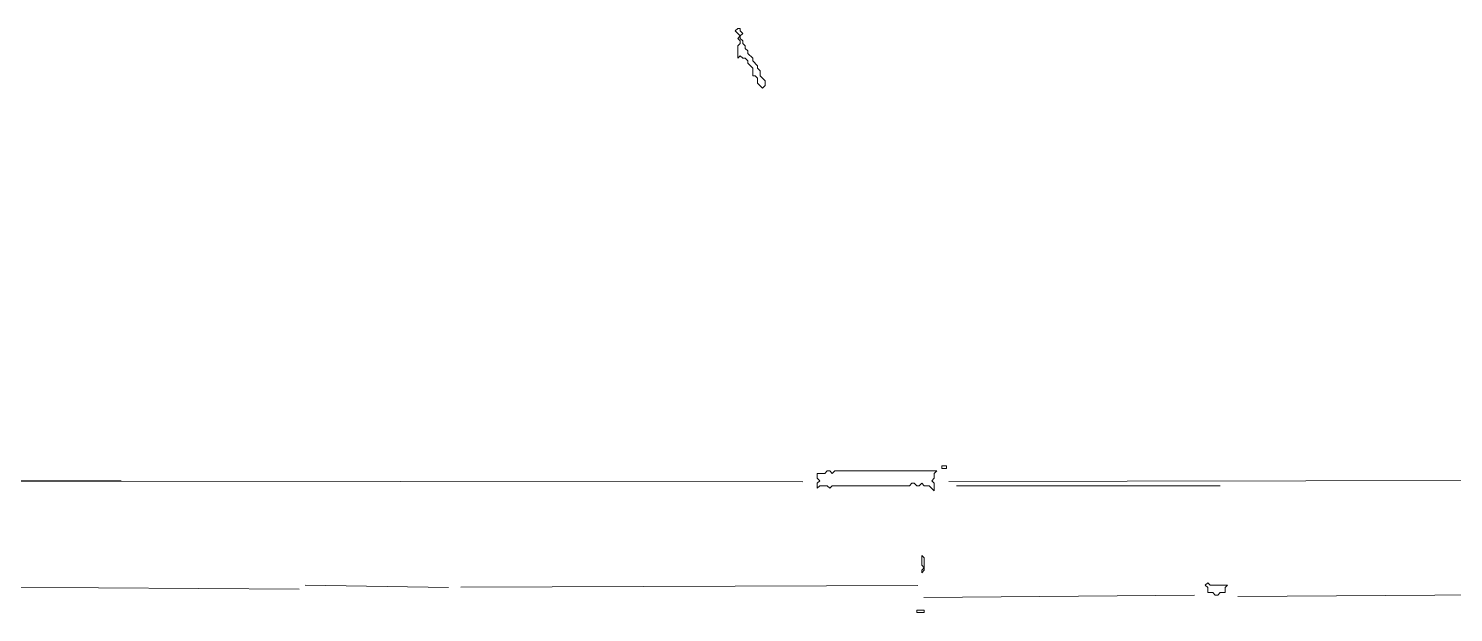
# Model space of a CAD drawing. Extents: x 20 to 3943, y 20 to 2783.
# Drawn here: x 307 to 880, y 20 to 255 of the extents above; entities that cross this region are included whole.
import ezdxf

# ---------------------------------------------------------------- set-up
doc = ezdxf.new("R2010")
doc.units = 0
doc.layers.add('TRACE_STRAIGHT', color=5, linetype='Continuous', lineweight=0)
doc.layers.add('TRACE_TEXT_SYMBOL', color=6, linetype='Continuous', lineweight=0)

msp = doc.modelspace()

# ---------------------------------------------------------------- linework, layer by layer
at = {"layer": 'TRACE_STRAIGHT', "color": 5}
for p, q in [((125.63, 73.01), (618.13, 72.61)), ((260, 73), (344, 73)), ((676.88, 72.68), (1123.13, 73.46)), ((680, 71), (786, 71)), ((191.87, 30.83), (415.63, 29.33)), ((418.08, 31.02), (475.65, 30.03)), ((480.62, 30.26), (664.38, 30.87)), ((666.88, 26.08), (775.64, 26.98)), ((793.14, 26.51), (923.13, 27.28))]:
    msp.add_line(p, q, dxfattribs=at)
at = {"layer": 'TRACE_TEXT_SYMBOL', "color": 6}
for points in [[(592, 255), (591, 254), (593, 252), (592, 251), (593, 250), (593, 249), (592, 248), (592, 243), (593, 244), (594, 243), (595, 243), (596, 242), (596, 241), (598, 239), (598, 236), (599, 236), (600, 235), (600, 233), (602, 231), (603, 232), (603, 234), (601, 236), (601, 238), (600, 239), (600, 240), (598, 242), (598, 243), (596, 245), (596, 246), (595, 247), (595, 248), (594, 249), (594, 250), (593, 251), (593, 252), (594, 253), (593, 254), (593, 255)], [(628, 77), (627, 76), (624, 76), (624, 74), (625, 73), (624, 72), (624, 70), (625, 71), (628, 71), (629, 70), (630, 71), (661, 71), (662, 72), (663, 72), (664, 71), (665, 71), (666, 72), (667, 71), (669, 71), (671, 69), (671, 72), (670, 73), (671, 74), (671, 76), (672, 77), (631, 77), (630, 76), (629, 77)], [(674, 79), (676, 79), (676, 78), (674, 78)], [(666, 43), (666, 39), (667, 38), (666, 37), (666, 36), (667, 37), (667, 42)], [(781, 32), (780, 31), (781, 30), (781, 28), (783, 28), (784, 27), (785, 27), (786, 28), (788, 28), (788, 30), (789, 31), (782, 31)], [(664, 21), (667, 21), (667, 20), (664, 20)]]:
    msp.add_lwpolyline(points, close=True, dxfattribs=at)

doc.saveas('drawing.dxf')
